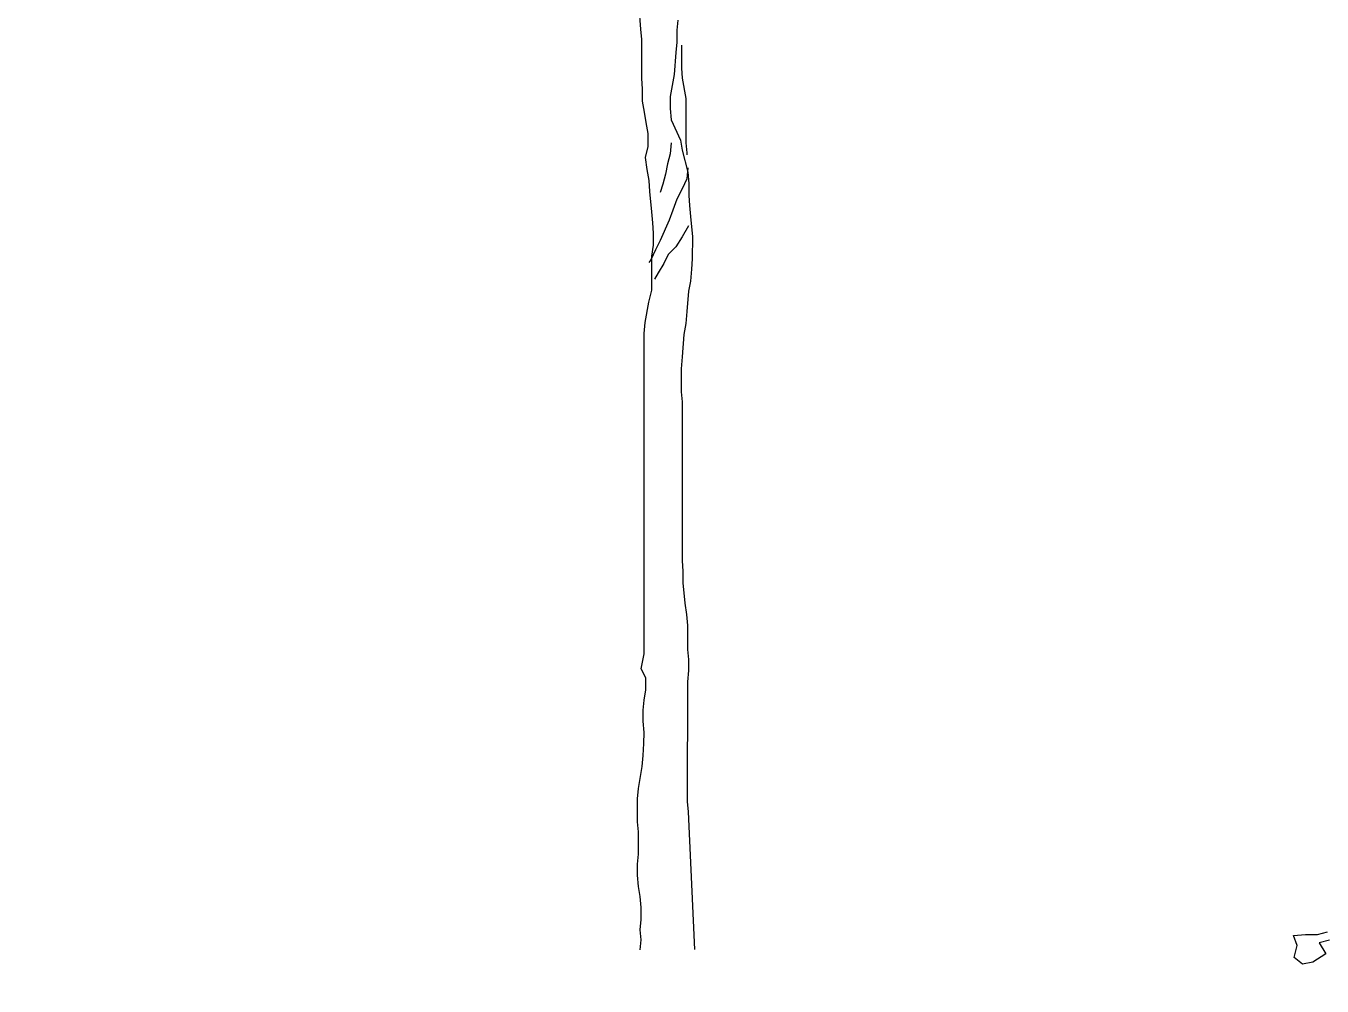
# Model space of a CAD drawing. Header units: inches. Extents: x 350994 to 353538, y 1581369 to 1583842.
# Drawn here: x 351538.057 to 351540.345, y 1583551.751 to 1583553.447 of the extents above; entities that cross this region are included whole.
import ezdxf

# ---------------------------------------------------------------- set-up
doc = ezdxf.new("R2010")
doc.units = ezdxf.units.IN
doc.header["$MEASUREMENT"] = 0
doc.linetypes.add('1', pattern=[0])
doc.layers.add('FOREST', color=96, linetype='Continuous')
doc.layers.add('TREE', color=81, linetype='1')

# ---------------------------------------------------------------- blocks, each defined once
blk = doc.blocks.new('TREE_4')
at = {"color": 94}
for points in [[(-1978.2, 7435.9), (-2010, 7427.3), (-1989.8, 7392.6), (-2030.3, 7366.6), (-2062.1, 7360.8), (-2088.1, 7381.1), (-2079.4, 7418.7), (-2090.9, 7450.5), (-2053.3, 7453.4), (-2015.7, 7453.3), (-1983.9, 7462)], [(-2.9, -31.8), (0, 0), (-2.9, 31.8), (0.1, 63.6), (0.1, 101.2), (-2.8, 135.9), (-8.5, 167.7), (-11.4, 202.4), (-11.3, 237.1), (-8.4, 268.9), (-8.4, 338.3), (-11.2, 370.1), (-11.2, 442.4), (-8.2, 474.2), (3.4, 543.6), (6.3, 578.3), (9.2, 615.8), (9.3, 650.5), (6.4, 685.2), (6.4, 719.9), (9.4, 751.7), (15.2, 783.5), (15.2, 821.1), (0.8, 850), (9.5, 896.3), (10, 1900.6), (12.9, 1935.3), (24.6, 1998.9), (33.3, 2036.5), (33.4, 2143.5), (39.2, 2178.2), (39.2, 2215.8), (36.4, 2247.6), (33.5, 2282.3), (27.8, 2345.9), (24.9, 2380.6), (19.2, 2415.3), (13.4, 2452.9), (22.1, 2487.6), (22.2, 2528), (16.4, 2562.7), (10.7, 2594.5), (4.9, 2629.3), (4.9, 2666.8), (2.1, 2701.5), (2.2, 2823), (-0.7, 2854.8), (-6.4, 2924.2)], [(115, 2883.6), (112.1, 2851.8), (112.1, 2814.2), (109.1, 2782.4), (103.3, 2713), (91.7, 2643.6), (91.6, 2606), (94.5, 2571.3), (123.3, 2507.7), (129.1, 2475.9), (146.4, 2406.5), (149.2, 2371.8), (149.2, 2334.2), (152.1, 2302.4), (154.9, 2267.7), (160.7, 2204.1), (160.6, 2134.7), (157.7, 2102.9), (154.7, 2065.3), (148.9, 2033.5), (143.1, 1969.9), (140.2, 1932.3), (134.3, 1897.6), (128.5, 1828.2), (125.6, 1790.7), (125.5, 1718.4), (128.4, 1686.6), (128.3, 1188.2), (131.2, 1156.4), (131.1, 1118.8), (136.9, 1055.2), (142.6, 1020.5), (145.5, 985.8), (145.4, 910.6), (148.3, 878.8), (148.2, 844.1), (145.3, 809.4), (145, 433.6), (147.8, 401.8), (167.8, -30.6)], [(126.5, 2805.5), (126.4, 2733.2), (129.3, 2701.4), (140.8, 2637.8), (140.7, 2499), (143.5, 2467.2), (143.5, 2461.4)], [(94.4, 2499.1), (91.5, 2464.4), (82.8, 2432.6), (77, 2400.8), (68.3, 2369), (59.6, 2343)], [(146.4, 2420.9), (143.5, 2386.3), (129, 2354.5), (111.6, 2322.7), (100, 2288), (88.4, 2256.2), (59.4, 2192.6), (45, 2163.7), (30.5, 2131.9), (24.7, 2123.3)], [(149.1, 2238.8), (128.8, 2204.1), (108.6, 2172.3), (85.4, 2149.2), (70.9, 2120.3), (53.6, 2091.4), (42, 2071.2)]]:
    blk.add_lwpolyline(points, dxfattribs=at)

msp = doc.modelspace()

# ---------------------------------------------------------------- hatches: boundary and pattern name
at = {"layer": 'FOREST', "lineweight": 5}
h = msp.add_hatch(dxfattribs=at)
h.set_pattern_fill('ANSI31', color=96, scale=50, style=0)
h.paths.add_polyline_path([(351604.9274, 1583347.98), (351663.0036, 1583522.9504), (351611.8779, 1583545.3594), (351490.2916, 1583598.0852), (351436.5696, 1583404.4646), (351529.745, 1583373.1705)])
h.paths.add_polyline_path([(351517.5086, 1583480.1397), (351575.3657, 1583480.1397), (351575.3657, 1583465.1397), (351517.5086, 1583465.1397)], flags=24)

# ---------------------------------------------------------------- block references
at = {"layer": 'TREE', "lineweight": 5, "xscale": 0.0005632341344607994, "yscale": 0.0005632341490127146, "zscale": 0.0005632341444477617}
for p in [(351539.1431, 1583551.8329), (351541.4722, 1583547.6443)]:
    msp.add_blockref('TREE_4', p, dxfattribs=at)

doc.saveas('drawing.dxf')
